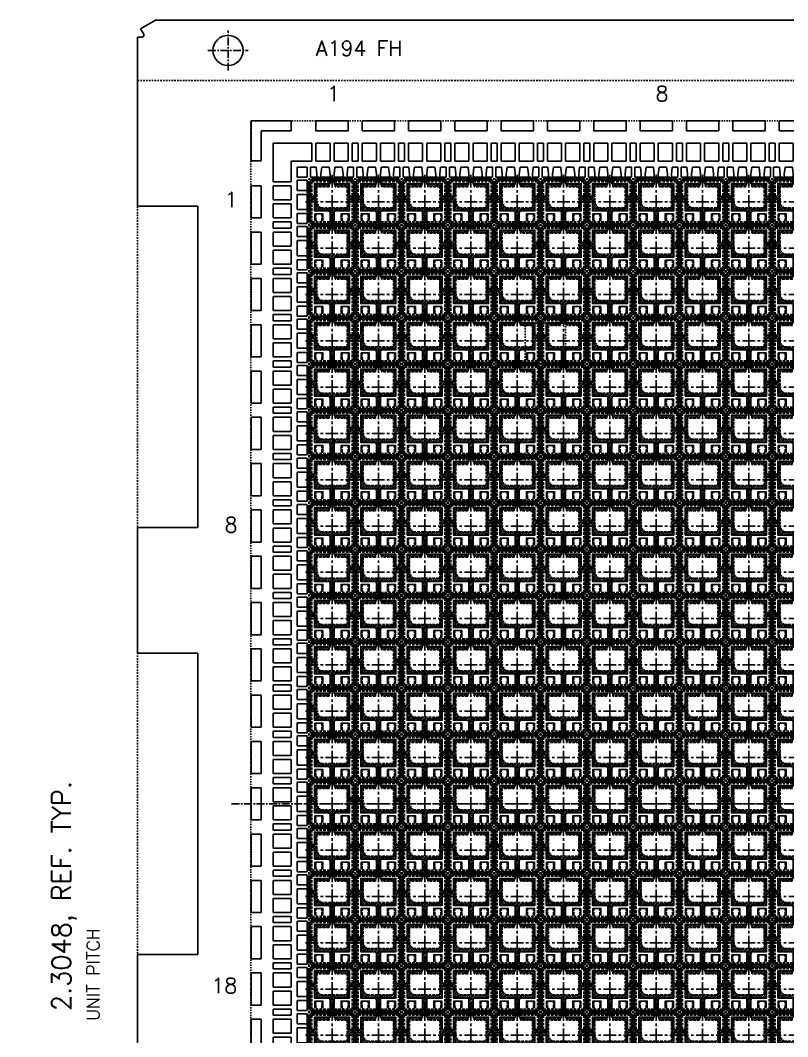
# Model space of a CAD drawing. Extents: x -388 to -242, y -131 to 56.
# Drawn here: x -388 to -327, y -38.8 to 42.1 of the extents above; entities that cross this region are included whole.
import ezdxf

# ---------------------------------------------------------------- set-up
doc = ezdxf.new("R2010")
doc.units = 0
doc.header["$LTSCALE"] = 0.5
for name, pattern in [('CENTER', [2, 1.25, -0.25, 0.25, -0.25]), ('HIDDEN', [0.375, 0.25, -0.125]), ('HIDDEN2', [0.1875, 0.125, -0.0625])]:
    doc.linetypes.add(name, pattern=pattern)
for name, color, linetype in [('B', 5, 'Continuous'), ('C', 1, 'CENTER'), ('C-L', 6, 'HIDDEN'), ('DIM', 7, 'Continuous'), ('H', 4, 'HIDDEN'), ('hatch', 7, 'CENTER'), ('HATCH O-L', 7, 'HIDDEN2'), ('HITACHI', 40, 'HIDDEN'), ('NOTES', 7, 'Continuous'), ('PACKAGE OL', 51, 'HIDDEN2')]:
    doc.layers.add(name, color=color, linetype=linetype)
doc.styles.get("Standard").update_dxf_attribs({"font": 'ROMANS.SHX'})
doc.dimstyles.new('DIM 1.6', dxfattribs={"dimtxt": 1.5, "dimasz": 1.5, "dimexe": 1.5, "dimexo": 1.5, "dimgap": 1.5, "dimtad": 0, "dimdec": 4, "dimlfac": 0.625, "dimzin": 1, "dimdsep": 46, "dimtxsty": 'STANDARD', "dimcen": 1.5, "dimclrd": 256, "dimclre": 256, "dimclrt": 256, "dimadec": 0, "dimazin": 2, "dimtfac": 1, "dimtdec": 4, "dimtmove": 0, "dimatfit": 3, "dimfxl": 1, "dimarcsym": 0})

# ---------------------------------------------------------------- blocks, each defined once
blk = doc.blocks.new('2X2_3L QFN')
at = {"layer": 'hatch'}
h = blk.add_hatch(dxfattribs=at)
h.set_pattern_fill('ANSI31', color=256, scale=0.02)
h.paths.add_polyline_path([(0.175, 1.075), (0.952, 1.075), (0.952, 1.152), (-0.952, 1.152), (-0.952, 1.075), (-0.175, 1.075)])
h = blk.add_hatch(dxfattribs=at)
h.set_pattern_fill('ANSI31', color=256, scale=0.02)
h.paths.add_polyline_path([(-1, 0.275, -0.414214), (-1.075, 0.35), (-1.075, 0.952), (-1.152, 0.952), (-1.152, -0.952), (-1.075, -0.952), (-1.075, 0.05, -0.414214), (-1, 0.125)])
h.paths.add_polyline_path([(1.152, 0.952), (1.075, 0.952), (1.075, 0.352, -0.414214), (1, 0.277), (1, 0.125, -0.414214), (1.075, 0.05), (1.075, -0.952), (1.152, -0.952)])
h = blk.add_hatch(dxfattribs=at)
h.set_pattern_fill('ANSI31', color=256, scale=0.02)
h.paths.add_polyline_path([(0.2, -0.45), (0.875, -0.45), (0.875, 0.05, -0.414214), (0.95, 0.125), (1, 0.125), (1, 0.277), (0.95, 0.277, -0.414214), (0.875, 0.352), (0.875, 0.382), (0.875, 0.9), (0.175, 0.9, -0.414214), (0.1, 0.975), (0.1, 0.95), (0.1, 0.926, 0.317837), (0.15, 0.855), (0.15, 0.755), (0.75, 0.755), (0.75, -0.295), (-0.55, -0.295), (-0.75, -0.095), (-0.75, 0.755), (-0.15, 0.755), (-0.15, 0.855, 0.317837), (-0.1, 0.926), (-0.1, 0.95), (-0.1, 0.975, -0.414214), (-0.175, 0.9), (-0.875, 0.9), (-0.875, 0.35, -0.414214), (-0.95, 0.275), (-1, 0.275), (-1, 0.125), (-0.95, 0.125, -0.414214), (-0.875, 0.05), (-0.875, -0.45), (-0.2, -0.45, -0.414214), (-0.1, -0.55), (-0.1, -0.94, -0.236068), (-0.07, -1), (0.07, -1, -0.236068), (0.1, -0.94), (0.1, -0.55, -0.414214)])
h = blk.add_hatch(dxfattribs=at)
h.set_pattern_fill('ANSI31', color=256, scale=0.02)
h.paths.add_polyline_path([(0.07, -1), (-0.07, -1, -0.40487), (-0.143, -1.075), (0.143, -1.075, -0.40487)])
h.paths.add_polyline_path([(0.952, -1.075), (0.75, -1.075), (0.55, -1.075), (0.55, -1.075), (0.145, -1.075, -0.008002), (0.143, -1.075), (-0.143, -1.075, -0.008002), (-0.145, -1.075), (-0.55, -1.075), (-0.75, -1.075), (-0.75, -1.075), (-0.952, -1.075), (-0.952, -1.152), (0.952, -1.152)])
h = blk.add_hatch(dxfattribs=at)
h.set_pattern_fill('ANSI31', color=256, scale=0.02)
h.paths.add_polyline_path([(-0.8, -0.6), (-0.85, -0.6), (-0.85, -0.925), (-0.825, -0.925, -0.085164), (-0.8, -0.929)])
h.paths.add_polyline_path([(-0.45, -0.6), (-0.5, -0.6), (-0.5, -0.929, -0.085164), (-0.475, -0.925), (-0.45, -0.925)])
h.paths.add_polyline_path([(0.5, -0.6), (0.45, -0.6), (0.45, -0.925), (0.475, -0.925, -0.085164), (0.5, -0.929)])
h.paths.add_polyline_path([(0.85, -0.6), (0.8, -0.6), (0.8, -0.929, -0.085164), (0.825, -0.925), (0.85, -0.925)])
at = {"layer": 'B'}
blk.add_line((0.45, -0.925), (0.475, -0.925), dxfattribs=at)
for points in [[(-0.175, 0.9), (-0.875, 0.9), (-0.875, 0.35, -0.414214), (-0.95, 0.275), (-1, 0.275, -0.414214), (-1.075, 0.35), (-1.075, 1.075), (-0.175, 1.075, -0.414214), (-0.1, 1), (-0.1, 0.975, -0.414214)], [(1, 0.277, 0.414214), (1.075, 0.352), (1.075, 1.075), (0.175, 1.075, 0.414214), (0.1, 1), (0.1, 0.975, 0.414214), (0.175, 0.9), (0.875, 0.9), (0.875, 0.382), (0.875, 0.352, 0.414214), (0.95, 0.277)], [(-0.1, -0.55, 0.414214), (-0.2, -0.45), (-0.875, -0.45), (-0.875, 0.05, 0.414214), (-0.95, 0.125), (-1, 0.125, 0.414214), (-1.075, 0.05), (-1.075, -1.075), (-0.75, -1.075), (-0.75, -1, 0.414214), (-0.825, -0.925), (-0.85, -0.925), (-0.85, -0.6), (-0.45, -0.6), (-0.45, -0.925), (-0.475, -0.925, 0.414214), (-0.55, -1), (-0.55, -1.075), (-0.145, -1.075, 0.720759), (-0.1, -0.94)], [(0.1, -0.94), (0.1, -0.55, -0.414214), (0.2, -0.45), (0.875, -0.45), (0.875, 0.05, -0.414214), (0.95, 0.125), (1, 0.125, -0.414214), (1.075, 0.05), (1.075, -1.075), (0.75, -1.075), (0.75, -1, -0.414214), (0.825, -0.925), (0.85, -0.925), (0.85, -0.6), (0.45, -0.6), (0.45, -0.925), (0.475, -0.925, -0.414214), (0.55, -1), (0.55, -1.075), (0.145, -1.075, -0.720759)]]:
    blk.add_lwpolyline(points, format="xyb", close=True, dxfattribs=at)
at = {"layer": 'C'}
for p, q in [((0, 1.339), (0, -1.36)), ((-1.323, 0), (1.397, 0))]:
    blk.add_line(p, q, dxfattribs=at)
at = {"layer": 'C-L'}
blk.add_line((1, 1), (-1, 1), dxfattribs=at)
blk.add_lwpolyline([(-1, 1), (1, 1), (1, -1), (-1, -1)], close=True, dxfattribs=at)
at = {"layer": 'H'}
for p, q in [((-0.952, 1.075), (-0.952, 1.152)), ((-0.175, 1.075), (0.175, 1.075)), ((0.952, 1.075), (0.952, 1.152)), ((-1.075, 0.952), (-1.152, 0.952)), ((-0.15, 0.855), (-0.15, 0.855)), ((-0.1, 0.95), (-0.1, 0.975)), ((0.1, 0.95), (0.1, 0.975)), ((0.15, 0.855), (0.15, 0.855)), ((1.075, 0.952), (1.152, 0.952)), ((-1.075, -0.952), (-1.152, -0.952)), ((-0.8, -0.6), (-0.8, -0.929)), ((-0.5, -0.6), (-0.5, -0.929)), ((0.5, -0.6), (0.5, -0.929)), ((0.8, -0.6), (0.8, -0.929)), ((1.075, -0.952), (1.152, -0.952)), ((-0.952, -1.075), (-0.952, -1.152)), ((-0.75, -1.075), (-0.55, -1.075)), ((0.55, -1.075), (0.75, -1.075)), ((0.952, -1.075), (0.952, -1.152))]:
    blk.add_line(p, q, dxfattribs=at)
blk.add_lwpolyline([(-0.1, 0.95), (-0.1, 0.926, -0.317837), (-0.15, 0.855), (-0.15, 0.755), (-0.75, 0.755), (-0.75, -0.095), (-0.55, -0.295), (0.75, -0.295), (0.75, 0.755), (0.15, 0.755), (0.15, 0.855, -0.317837), (0.1, 0.926), (0.1, 0.95)], format="xyb", dxfattribs=at)
at = {"layer": 'HATCH O-L'}
blk.add_lwpolyline([(-1.152, -1.152), (-1.152, 1.152), (1.152, 1.152), (1.152, -1.152)], close=True, dxfattribs=at)
blk = doc.blocks.new('H-SUPPORT')
at = {"layer": 'hatch'}
h = blk.add_hatch(dxfattribs=at)
h.set_pattern_fill('ANSI31', color=256, scale=0.02)
h.set_pattern_definition([(45, (536.18558, 348.402293), (-0.0449012806, 0.0449012806), [])])
h.paths.add_polyline_path([(1.752, 2.377), (-0.152, 2.377), (-0.152, 2.3), (1.752, 2.3)])
at = {"layer": 'B'}
for p, q in [((-0.275, 2.3), (0.05, 2.3)), ((-0.275, 2.3), (-0.275, 1.8)), ((0.05, 2.15), (0.009, 1.8)), ((0.05, 2.3), (0.05, 2.15)), ((0.25, 2.3), (0.7, 2.3)), ((0.25, 2.3), (0.25, 2.15)), ((0.25, 2.15), (0.291, 1.8)), ((0.7, 2.15), (0.659, 1.8)), ((0.7, 2.3), (0.7, 2.15)), ((0.9, 2.3), (1.35, 2.3)), ((0.9, 2.3), (0.9, 2.15)), ((0.9, 2.15), (0.941, 1.8)), ((1.35, 2.15), (1.309, 1.8)), ((1.35, 2.3), (1.35, 2.15)), ((1.55, 2.3), (1.875, 2.3)), ((1.55, 2.3), (1.55, 2.15)), ((1.55, 2.15), (1.591, 1.8)), ((1.875, 2.3), (1.875, 1.8)), ((-0.275, 1.8), (0.009, 1.8)), ((0.291, 1.8), (0.659, 1.8)), ((0.941, 1.8), (1.309, 1.8)), ((1.591, 1.8), (1.875, 1.8)), ((-0.352, 1.5), (-0.2, 1.5)), ((-0.2, 1.5), (-0.2, 0.6)), ((0, 1.5), (0.7, 1.5)), ((0, 1.5), (0, 0.6)), ((0.7, 1.5), (0.7, 0.6)), ((0.9, 1.5), (1.6, 1.5)), ((0.9, 1.5), (0.9, 0.6)), ((1.6, 1.5), (1.6, 0.6)), ((1.8, 1.5), (1.8, 0.6)), ((1.8, 1.5), (1.952, 1.5)), ((-0.352, 0.6), (-0.2, 0.6)), ((0, 0.6), (0.7, 0.6)), ((0.9, 0.6), (1.6, 0.6)), ((1.8, 0.6), (1.952, 0.6)), ((0, 0), (0, -0.5)), ((0, 0), (1.6, 0)), ((0, -0.5), (1.6, -0.5)), ((1.6, 0), (1.6, -0.5))]:
    blk.add_line(p, q, dxfattribs=at)
at = {"layer": 'H'}
for p, q in [((-0.152, 2.377), (-0.152, 2.3)), ((0.05, 2.3), (0.25, 2.3)), ((0.7, 2.3), (0.9, 2.3)), ((1.35, 2.3), (1.55, 2.3)), ((1.752, 2.377), (1.752, 2.3))]:
    blk.add_line(p, q, dxfattribs=at)
blk = doc.blocks.new('V-SUPPORT')
at = {"layer": 'hatch'}
h = blk.add_hatch(dxfattribs=at)
h.set_pattern_fill('ANSI31', color=256, scale=0.02)
h.set_pattern_definition([(45, (484.95498, 344.772493), (-0.0449012806, 0.0449012806), [])])
h.paths.add_polyline_path([(-0.8, 0.8524), (-0.8774, 0.8524), (-0.8774, -1.0524), (-0.8, -1.0524)])
at = {"layer": 'B'}
for p, q in [((0, 0.9), (0, 1.0524)), ((0.9, 0.9), (0.9, 1.0524)), ((-0.8, 0.975), (-0.3, 0.975)), ((-0.8, 0.975), (-0.8, 0.475)), ((-0.3, 0.975), (-0.3, 0.475)), ((0, 0.9), (0.9, 0.9)), ((0, 0), (0, 0.7)), ((0, 0.7), (0.9, 0.7)), ((0.9, 0), (0.9, 0.7)), ((1.5, -0.9), (1.5, 0.7)), ((1.5, 0.7), (2, 0.7)), ((2, -0.9), (2, 0.7)), ((-0.8, 0.475), (-0.3, 0.475)), ((-0.8, 0.275), (-0.3, 0.275)), ((-0.8, 0.275), (-0.8, -0.475)), ((-0.3, 0.275), (-0.3, -0.475)), ((0, 0), (0.9, 0)), ((-0.8, -0.475), (-0.3, -0.475)), ((0, -0.9), (0, -0.2)), ((0, -0.2), (0.9, -0.2)), ((0.9, -0.9), (0.9, -0.2)), ((-0.8, -0.675), (-0.8, -1.175)), ((-0.8, -0.675), (-0.3, -0.675)), ((-0.3, -0.675), (-0.3, -1.175)), ((0, -0.9), (0.9, -0.9)), ((1.5, -0.9), (2, -0.9)), ((-0.8, -1.175), (-0.3, -1.175)), ((0, -1.2524), (0, -1.1)), ((0, -1.1), (0.9, -1.1)), ((0.9, -1.2524), (0.9, -1.1))]:
    blk.add_line(p, q, dxfattribs=at)
at = {"layer": 'H'}
for p, q in [((-0.8774, 0.8524), (-0.8, 0.8524)), ((-0.8, 0.475), (-0.8, 0.275)), ((-0.8, -0.475), (-0.8, -0.675)), ((-0.8774, -1.0524), (-0.8, -1.0524))]:
    blk.add_line(p, q, dxfattribs=at)
blk = doc.blocks.new('*D42')
at = {"layer": 'Defpoints', "color": 0, "transparency": 16777216}
for p in [(-384.551, -42.394), (-365.344, -42.394), (-365.344, -46.082)]:
    blk.add_point(p, dxfattribs=at)
at = {"layer": 'DIM', "lineweight": -2, "transparency": 16777216}
for p, q in [((-384.551, -40.894), (-384.551, -39.394)), ((-366.844, -42.394), (-386.051, -42.394)), ((-384.551, -46.082), (-384.551, -42.394)), ((-366.844, -46.082), (-386.051, -46.082)), ((-384.551, -47.582), (-384.551, -49.082))]:
    blk.add_line(p, q, dxfattribs=at)
at = {"layer": 'DIM', "transparency": 16777216}
for points in [[(-384.801, -40.894), (-384.301, -40.894), (-384.551, -42.394)], [(-384.801, -47.582), (-384.301, -47.582), (-384.551, -46.082)]]:
    blk.add_solid(points, dxfattribs=at)
at = {"layer": 'DIM', "transparency": 16777216, "insert": (-384.551, -27.608), "char_height": 1.5, "attachment_point": 5, "rotation": 90}
blk.add_mtext('2.3048, REF. TYP.', dxfattribs=at)

msp = doc.modelspace()

# ---------------------------------------------------------------- linework, layer by layer
at = {"layer": 'B', "ltscale": 0.2}
for p, q in [((-377.28414, 42.13225), (-378.4627, 41.4518)), ((-378.21982, 41.03113), (-378.4627, 41.4518)), ((-378.35839, 40.79113), (-378.70654, 40.79113)), ((-378.35839, 40.79113), (-378.70654, 40.79113))]:
    msp.add_line(p, q, dxfattribs=at)
at = {"layer": 'B'}
for p, q in [((-377.28414, 42.13225), (-269.76598, 42.13225)), ((-378.70654, 40.79113), (-378.70654, 27.33225)), ((-366.49294, 34.11977), (-369.67486, 34.11977)), ((-369.67486, 30.93785), (-369.67486, 34.11977)), ((-366.49294, 33.31977), (-366.49294, 34.11977)), ((-366.49294, 33.31977), (-368.87486, 33.31977)), ((-368.87486, 30.93785), (-368.87486, 33.31977)), ((-365.07102, 32.35977), (-367.91486, 32.35977)), ((-367.91486, 29.51593), (-367.91486, 32.35977)), ((-368.87486, 30.93785), (-369.67486, 30.93785)), ((-365.07102, 30.91977), (-366.47486, 30.91977)), ((-366.47486, 29.51593), (-366.47486, 30.91977)), ((-365.19486, 30.43977), (-365.99486, 30.43977)), ((-365.99486, 29.63977), (-365.99486, 30.43977)), ((-365.19486, 29.63977), (-365.19486, 30.43977)), ((-365.19486, 29.63977), (-365.99486, 29.63977)), ((-373.90654, 27.33225), (-378.70654, 27.33225)), ((-373.90654, 27.33225), (-373.90654, 22.22996)), ((-373.90654, 27.33225), (-373.90654, 1.73225)), ((-378.70654, 1.73225), (-378.70654, -8.26775)), ((-373.90654, 1.73225), (-378.70654, 1.73225)), ((-373.90654, -8.26775), (-378.70654, -8.26775)), ((-373.90654, -8.26775), (-373.90654, -32.26775)), ((-378.70654, -32.26775), (-378.70654, -42.26775)), ((-373.90654, -32.26775), (-378.70654, -32.26775))]:
    msp.add_line(p, q, dxfattribs=at)
msp.add_circle((-371.50654, 39.73225), 1.2, dxfattribs=at)
at = {"layer": 'B', "ltscale": 0.2}
msp.add_arc((-378.35839, 40.95113), 0.16, 270, 30, dxfattribs=at)
at = {"layer": 'C'}
for p, q in [((-371.50654, 38.13225), (-371.50654, 41.33225)), ((-373.10654, 39.73225), (-369.90654, 39.73225)), ((-371.22718, -20.26775), (-277.7859, -20.26775))]:
    msp.add_line(p, q, dxfattribs=at)
at = {"layer": 'C-L'}
msp.add_line((-344.65347, 18.00792), (-347.85347, 18.00792), dxfattribs=at)
msp.add_lwpolyline([(-347.85347, 18.00792), (-344.65347, 18.00792), (-344.65347, 14.80792), (-347.85347, 14.80792)], close=True, dxfattribs=at)
at = {"layer": 'HITACHI'}
for p, q in [((-378.70654, 37.33225), (-270.2957, 37.33225)), ((-378.70654, 30.93225), (-378.70654, -71.46775)), ((-378.70654, 30.93225), (-378.70654, -71.46775))]:
    msp.add_line(p, q, dxfattribs=at)
at = {"layer": 'PACKAGE OL'}
for p, q in [((-279.32574, 34.13225), (-369.68734, 34.13225)), ((-369.68734, 34.13225), (-369.68734, -74.66775))]:
    msp.add_line(p, q, dxfattribs=at)

# ---------------------------------------------------------------- block references
at = {"xscale": 1.6, "yscale": 1.6, "zscale": 1.6}
for p in [(-363.22718, 27.67209), (-363.22718, 27.67209), (-359.5395, 27.67209), (-359.5395, 27.67209), (-355.85182, 27.67209), (-355.85182, 27.67209), (-352.16414, 27.67209), (-352.16414, 27.67209), (-348.47646, 27.67209), (-348.47646, 27.67209), (-344.78878, 27.67209), (-344.78878, 27.67209), (-341.1011, 27.67209), (-341.1011, 27.67209), (-337.41342, 27.67209), (-337.41342, 27.67209), (-333.72574, 27.67209), (-333.72574, 27.67209), (-330.03806, 27.67209), (-330.03806, 27.67209), (-326.35038, 27.67209), (-326.35038, 27.67209), (-363.22718, 23.98441), (-359.5395, 23.98441), (-355.85182, 23.98441), (-352.16414, 23.98441), (-348.47646, 23.98441), (-344.78878, 23.98441), (-341.1011, 23.98441), (-337.41342, 23.98441), (-333.72574, 23.98441), (-330.03806, 23.98441), (-326.35038, 23.98441), (-363.22718, 20.29673), (-359.5395, 20.29673), (-355.85182, 20.29673), (-352.16414, 20.29673), (-348.47646, 20.29673), (-344.78878, 20.29673), (-341.1011, 20.29673), (-337.41342, 20.29673), (-333.72574, 20.29673), (-330.03806, 20.29673), (-326.35038, 20.29673), (-363.22718, 16.60905), (-359.5395, 16.60905), (-355.85182, 16.60905), (-352.16414, 16.60905), (-348.47646, 16.60905), (-344.78878, 16.60905), (-341.1011, 16.60905), (-337.41342, 16.60905), (-333.72574, 16.60905), (-330.03806, 16.60905), (-326.35038, 16.60905), (-363.22718, 12.92137), (-359.5395, 12.92137), (-355.85182, 12.92137), (-352.16414, 12.92137), (-348.47646, 12.92137), (-344.78878, 12.92137), (-341.1011, 12.92137), (-337.41342, 12.92137), (-333.72574, 12.92137), (-330.03806, 12.92137), (-326.35038, 12.92137), (-363.22718, 9.23369), (-359.5395, 9.23369), (-355.85182, 9.23369), (-352.16414, 9.23369), (-348.47646, 9.23369), (-344.78878, 9.23369), (-341.1011, 9.23369), (-337.41342, 9.23369), (-333.72574, 9.23369), (-330.03806, 9.23369), (-326.35038, 9.23369), (-363.22718, 5.54601), (-359.5395, 5.54601), (-355.85182, 5.54601), (-352.16414, 5.54601), (-348.47646, 5.54601), (-344.78878, 5.54601), (-341.1011, 5.54601), (-337.41342, 5.54601), (-333.72574, 5.54601), (-330.03806, 5.54601), (-326.35038, 5.54601), (-363.22718, 1.85833), (-359.5395, 1.85833), (-355.85182, 1.85833), (-352.16414, 1.85833), (-348.47646, 1.85833), (-344.78878, 1.85833), (-341.1011, 1.85833), (-337.41342, 1.85833), (-333.72574, 1.85833), (-330.03806, 1.85833), (-326.35038, 1.85833), (-363.22718, -1.82935), (-359.5395, -1.82935), (-355.85182, -1.82935), (-352.16414, -1.82935), (-348.47646, -1.82935), (-344.78878, -1.82935), (-341.1011, -1.82935), (-337.41342, -1.82935), (-333.72574, -1.82935), (-330.03806, -1.82935), (-326.35038, -1.82935), (-363.22718, -5.51703), (-359.5395, -5.51703), (-355.85182, -5.51703), (-352.16414, -5.51703), (-348.47646, -5.51703), (-344.78878, -5.51703), (-341.1011, -5.51703), (-337.41342, -5.51703), (-333.72574, -5.51703), (-330.03806, -5.51703), (-326.35038, -5.51703), (-363.22718, -9.20471), (-359.5395, -9.20471), (-355.85182, -9.20471), (-352.16414, -9.20471), (-348.47646, -9.20471), (-344.78878, -9.20471), (-341.1011, -9.20471), (-337.41342, -9.20471), (-333.72574, -9.20471), (-330.03806, -9.20471), (-326.35038, -9.20471), (-363.22718, -12.89239), (-359.5395, -12.89239), (-355.85182, -12.89239), (-352.16414, -12.89239), (-348.47646, -12.89239), (-344.78878, -12.89239), (-341.1011, -12.89239), (-337.41342, -12.89239), (-333.72574, -12.89239), (-330.03806, -12.89239), (-326.35038, -12.89239), (-363.22718, -16.58007), (-359.5395, -16.58007), (-355.85182, -16.58007), (-352.16414, -16.58007), (-348.47646, -16.58007), (-344.78878, -16.58007), (-341.1011, -16.58007), (-337.41342, -16.58007), (-333.72574, -16.58007), (-330.03806, -16.58007), (-326.35038, -16.58007), (-363.22718, -20.26775), (-359.5395, -20.26775), (-355.85182, -20.26775), (-352.16414, -20.26775), (-348.47646, -20.26775), (-344.78878, -20.26775), (-341.1011, -20.26775), (-337.41342, -20.26775), (-333.72574, -20.26775), (-330.03806, -20.26775), (-326.35038, -20.26775), (-363.22718, -23.95543), (-359.5395, -23.95543), (-355.85182, -23.95543), (-352.16414, -23.95543), (-348.47646, -23.95543), (-344.78878, -23.95543), (-341.1011, -23.95543), (-337.41342, -23.95543), (-333.72574, -23.95543), (-330.03806, -23.95543), (-326.35038, -23.95543), (-363.22718, -27.64311), (-359.5395, -27.64311), (-355.85182, -27.64311), (-352.16414, -27.64311), (-348.47646, -27.64311), (-344.78878, -27.64311), (-341.1011, -27.64311), (-337.41342, -27.64311), (-333.72574, -27.64311), (-330.03806, -27.64311), (-326.35038, -27.64311), (-363.22718, -31.33079), (-359.5395, -31.33079), (-355.85182, -31.33079), (-352.16414, -31.33079), (-348.47646, -31.33079), (-344.78878, -31.33079), (-341.1011, -31.33079), (-337.41342, -31.33079), (-333.72574, -31.33079), (-330.03806, -31.33079), (-326.35038, -31.33079), (-363.22718, -35.01847), (-359.5395, -35.01847), (-355.85182, -35.01847), (-352.16414, -35.01847), (-348.47646, -35.01847), (-344.78878, -35.01847), (-341.1011, -35.01847), (-337.41342, -35.01847), (-333.72574, -35.01847), (-330.03806, -35.01847), (-326.35038, -35.01847), (-363.22718, -38.70615), (-359.5395, -38.70615), (-355.85182, -38.70615), (-352.16414, -38.70615), (-348.47646, -38.70615), (-344.78878, -38.70615), (-341.1011, -38.70615), (-337.41342, -38.70615), (-333.72574, -38.70615), (-330.03806, -38.70615), (-326.35038, -38.70615)]:
    msp.add_blockref('2X2_3L QFN', p, dxfattribs=at)
at = {"layer": 'B', "xscale": -1.6, "yscale": 1.6, "zscale": 1.6}
for p in [(-366.47486, 27.83209), (-366.47486, 24.14441), (-366.47486, 20.45673), (-366.47486, 16.76905), (-366.47486, 13.08137), (-366.47486, 9.39369), (-366.47486, 5.70601), (-366.47486, 2.01833), (-366.47486, -1.66935), (-366.47486, -5.35703), (-366.47486, -9.04471), (-366.47486, -12.73239), (-366.47486, -16.42007), (-366.47486, -20.10775), (-366.47486, -23.79543), (-366.47486, -27.48311), (-366.47486, -31.17079), (-366.47486, -34.85847), (-366.47486, -38.54615)]:
    msp.add_blockref('V-SUPPORT', p, dxfattribs=at)
at = {"layer": 'HATCH O-L', "xscale": -1.6, "yscale": 1.6, "zscale": 1.6, "rotation": 180}
for p in [(-364.50718, 33.31977), (-360.8195, 33.31977), (-357.13182, 33.31977), (-353.44414, 33.31977), (-349.75646, 33.31977), (-346.06878, 33.31977), (-342.3811, 33.31977), (-338.69342, 33.31977), (-335.00574, 33.31977), (-331.31806, 33.31977), (-327.63038, 33.31977)]:
    msp.add_blockref('H-SUPPORT', p, dxfattribs=at)

# ---------------------------------------------------------------- texts
at = {"layer": 'DIM', "insert": (-382.74975, -37.54706), "char_height": 1, "attachment_point": 1, "rotation": 90}
msp.add_mtext_dynamic_manual_height_columns('UNIT PITCH', width=11.0210411, gutter_width=1, heights=[0], dxfattribs=at)
at = {"layer": 'NOTES', "char_height": 1.2, "attachment_point": 1}
for s, insert in [('A194 FH', (-364.50237, 40.51039)), ('1', (-363.63336, 36.90096)), ('8', (-337.47248, 36.90096)), ('1', (-371.77527, 28.4586)), ('8', (-371.77527, 2.55127)), ('18', (-372.82831, -34.14956))]:
    msp.add_mtext_dynamic_manual_height_columns(s, width=46.8881519, gutter_width=1, heights=[0], dxfattribs=dict(at, insert=insert))

# ---------------------------------------------------------------- dimensions: what is measured, and where the dimension line sits
at = {"layer": 'DIM'}
dim = msp.add_linear_dim(base=(-384.55135, -42.39383), p1=(-365.34391, -46.08151), p2=(-365.34391, -42.39383), angle=90, text='<>, REF. TYP.', dimstyle='DIM 1.6', dxfattribs=at)
dim.commit()
dim.dimension.update_dxf_attribs({"geometry": '*D42', "text_midpoint": (-384.55135, -27.60812)})

doc.saveas('drawing.dxf')
